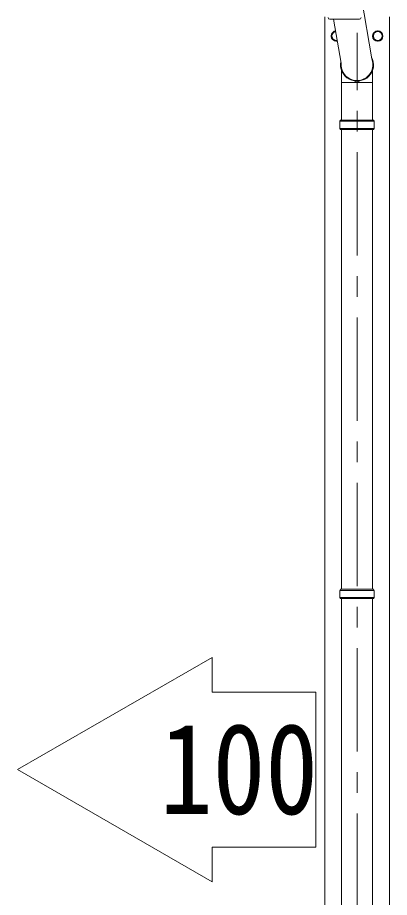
# Model space of a CAD drawing. Units: millimetres, scale not verified. Extents: x -11243 to 60313, y -7760 to 7760.
# Drawn here: x -4771 to -4053, y -3570 to -1868 of the extents above; entities that cross this region are included whole.
import ezdxf
from ezdxf.enums import TextEntityAlignment as Align

# ---------------------------------------------------------------- set-up
doc = ezdxf.new("R2010")
doc.units = ezdxf.units.MM
doc.header["$LTSCALE"] = 40
doc.linetypes.add('CHAIN1', pattern=[8, 5, -1, 1, -1])
doc.layers.add('0-3_ELV2', color=7, linetype='Continuous', lineweight=9)
doc.layers.add('0-6_OTH_LINE', color=7, linetype='Continuous', lineweight=9)
doc.styles.add('ＭＳ ゴシック', font='')
doc.styles.get('ＭＳ ゴシック').set_extended_font_data('MS Gothic')

msp = doc.modelspace()

# ---------------------------------------------------------------- linework, layer by layer
at = {"layer": '0-3_ELV2'}
for p, q in [((-4107.25, -1826.53), (-4086.81, -1947.58)), ((-4168.02, -1870.72), (-4110.48, -1870.72)), ((-4145.89, -1956.19), (-4160.96, -1870.72)), ((-4085.1, -1993.13), (-4085.1, -1969.33)), ((-4117.93, -1993.47), (-4119.06, -1990.36)), ((-4112.56, -1993.47), (-4111.43, -1990.36)), ((-4145.1, -2066.41), (-4145.1, -1993.13)), ((-4112.33, -1992.84), (-4118.16, -1992.84)), ((-4112.56, -1993.47), (-4117.93, -1993.47)), ((-4085.1, -1993.13), (-4112.44, -1993.13)), ((-4085.4, -2066.41), (-4085.4, -1993.13)), ((-4148.24, -2068.41), (-4147.24, -2066.41)), ((-4148.24, -2068.41), (-4082.25, -2068.41)), ((-4148.24, -2082.41), (-4148.24, -2068.41)), ((-4147.24, -2066.41), (-4083.25, -2066.41)), ((-4082.25, -2068.41), (-4083.25, -2066.41)), ((-4082.25, -2082.41), (-4082.25, -2068.41)), ((-4148.24, -2082.41), (-4082.25, -2082.41)), ((-4148.24, -2082.41), (-4147.24, -2084.41)), ((-4083.25, -2084.41), (-4147.24, -2084.41)), ((-4145.1, -2973.91), (-4145.1, -2084.41)), ((-4085.4, -2973.91), (-4085.4, -2084.41)), ((-4082.25, -2082.41), (-4083.25, -2084.41)), ((-4148.24, -2975.91), (-4147.24, -2973.91)), ((-4148.24, -2975.91), (-4082.25, -2975.91)), ((-4148.24, -2989.91), (-4148.24, -2975.91)), ((-4147.24, -2973.91), (-4083.25, -2973.91)), ((-4082.25, -2975.91), (-4083.25, -2973.91)), ((-4082.25, -2989.91), (-4082.25, -2975.91)), ((-4148.24, -2989.91), (-4082.25, -2989.91)), ((-4148.24, -2989.91), (-4147.24, -2991.91)), ((-4083.25, -2991.91), (-4147.24, -2991.91)), ((-4145.1, -3986.41), (-4145.1, -2991.91)), ((-4085.4, -3986.41), (-4085.4, -2991.91)), ((-4082.25, -2989.91), (-4083.25, -2991.91))]:
    msp.add_line(p, q, dxfattribs=at)
at = {"layer": '0-3_ELV2', "color": 4}
for p, q in [((-4177.75, -4721.41), (-4177.75, -1866.41)), ((-4052.75, -1866.41), (-4052.75, -4721.41)), ((-4163.84, -1903.16), (-4163.74, -1903.16)), ((-4163.84, -1903.66), (-4163.74, -1903.66)), ((-4083.84, -1903.16), (-4083.74, -1903.16)), ((-4083.84, -1903.66), (-4083.74, -1903.66))]:
    msp.add_line(p, q, dxfattribs=at)
at = {"layer": '0-3_ELV2', "color": 5, "linetype": 'CHAIN1'}
msp.add_line((-4115.25, -4887.93), (-4115.25, -1897.38), dxfattribs=at)
at = {"layer": '0-3_ELV2', "color": 4}
msp.add_lwpolyline([(-4153.63, -1912.29), (-4155.25, -1913.23), (-4163.75, -1908.32), (-4163.75, -1898.5), (-4156.77, -1894.48)], dxfattribs=at)
msp.add_lwpolyline([(-4075.25, -1893.6), (-4066.75, -1898.5), (-4066.75, -1908.32), (-4075.25, -1913.23), (-4083.75, -1908.32), (-4083.75, -1898.5)], close=True, dxfattribs=at)
at = {"layer": '0-3_ELV2'}
msp.add_lwpolyline([(-4118.05, -1993.13), (-4145.4, -1993.13), (-4145.4, -1969.33)], dxfattribs=at)
at = {"layer": '0-3_ELV2', "color": 4}
for radius in [10, 8.5]:
    msp.add_circle((-4075.25, -1903.41), radius, dxfattribs=at)
at = {"layer": '0-3_ELV2'}
for centre, start, end in [((-4168.02, -1867.72), 181, 270), ((-4110.47, -1867.72), 269.95168, 359)]:
    msp.add_arc(centre, 3, start, end, dxfattribs=at)
at = {"layer": '0-3_ELV2', "color": 4}
for centre, radius, start, end in [((-4155.25, -1903.41), 10, 99.72185, 280.27854), ((-4155.25, -1903.41), 8.6, 171.25399, 178.33419), ((-4155.25, -1903.41), 8.6, 181.66581, 188.74601), ((-4155.25, -1903.41), 8.5, 99.67273, 280.32766), ((-4155.25, -1903.41), 8.6, 111.25399, 128.74601), ((-4075.25, -1903.41), 8.6, 171.25399, 178.33419), ((-4075.25, -1903.41), 8.6, 181.66581, 188.74601), ((-4075.25, -1903.41), 8.6, 111.25399, 128.74601), ((-4075.25, -1903.41), 8.6, 51.25399, 68.74601), ((-4075.25, -1903.41), 8.6, 351.25399, 8.74601), ((-4155.25, -1903.41), 8.6, 231.25399, 248.74601), ((-4075.25, -1903.41), 8.6, 231.25399, 248.74601), ((-4075.25, -1903.41), 8.6, 291.25399, 308.74601)]:
    msp.add_arc(centre, radius, start, end, dxfattribs=at)
at = {"layer": '0-3_ELV2'}
for major_axis, ratio, start_param, end_param in [((31.85, 0), 0.984694, 2.9335503, 6.7858594), ((30.8, 0), 0.983336, 3.0411421, 6.6778673)]:
    msp.add_ellipse((-4115.25, -1959.22), major_axis=major_axis, ratio=ratio, start_param=start_param, end_param=end_param, dxfattribs=at)
at = {"layer": '0-6_OTH_LINE'}
for p, q in [((-4395.15, -3105.78), (-4395.15, -3172.98)), ((-4395.15, -3472.58), (-4194.75, -3472.58)), ((-4395.15, -3472.58), (-4395.15, -3539.78))]:
    msp.add_line(p, q, dxfattribs=at)
for points in [[(-4395.15, -3539.78), (-4771, -3322.78), (-4395.15, -3105.78)], [(-4395.15, -3172.98), (-4194.75, -3172.98), (-4194.75, -3472.58)]]:
    msp.add_lwpolyline(points, dxfattribs=at)

# ---------------------------------------------------------------- texts
at = {"layer": '0-6_OTH_LINE', "style": 'ＭＳ ゴシック', "width": 0.85}
msp.add_text('100', height=176, dxfattribs=at).set_placement((-4495.97, -3461.53), align=Align.BOTTOM_LEFT)

doc.saveas('drawing.dxf')
